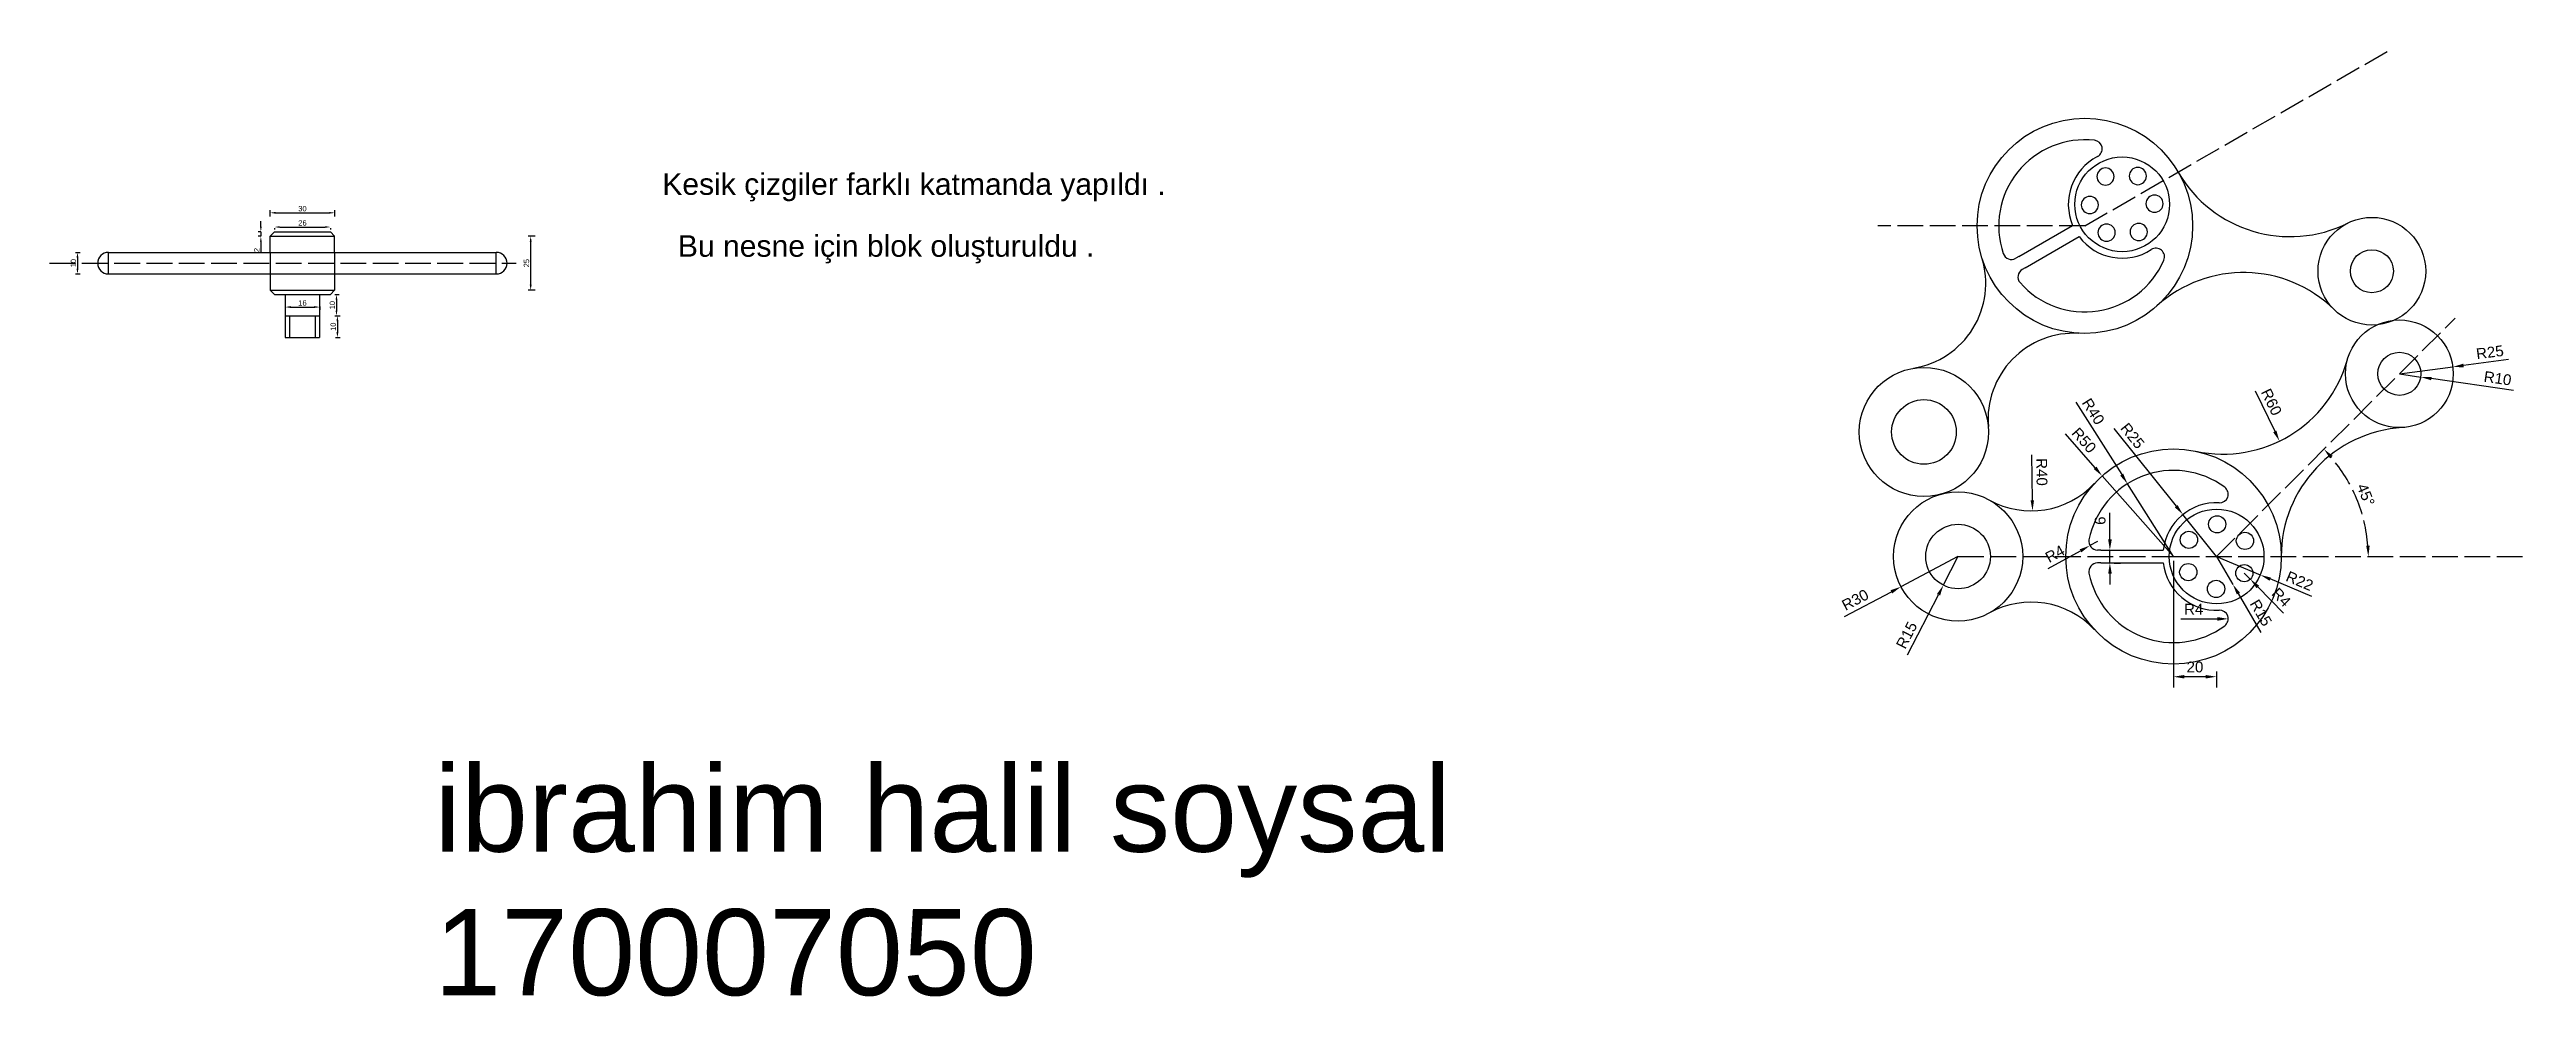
# Model space of a CAD drawing. Header units: millimetres. Extents: x 2559 to 3709, y 1302 to 1742.
import ezdxf

# ---------------------------------------------------------------- set-up
doc = ezdxf.new("R2010")
doc.units = ezdxf.units.MM
doc.linetypes.add('ACAD_ISO02W100', pattern=[15, 12, -3])
doc.layers.add('ibrahim', color=7, linetype='Continuous', plot=False)
doc.styles.get("Standard").update_dxf_attribs({"font": 'arial.ttf'})
doc.dimstyles.new('ISO-25', dxfattribs={"dimtxt": 5, "dimasz": 5, "dimexe": 5, "dimexo": 2, "dimgap": 2, "dimtad": 1, "dimtxsty": 'Standard', "dimcen": 2.5, "dimclrd": 4, "dimclre": 5, "dimclrt": 1, "dimadec": 0, "dimazin": 0, "dimtfac": 1, "dimtmove": 0, "dimatfit": 3, "dimfxl": 1, "dimtfillclr": 1, "dimarcsym": 0})

# ---------------------------------------------------------------- blocks, each defined once
blk = doc.blocks.new('*U10')
blk.add_circle((0, 0), 4)
blk = doc.blocks.new('*U11')
at = {"color": 0, "linetype": 'ByBlock', "lineweight": -2, "transparency": 16777216}
for p, rotation in [((3552.5, 1514.3), 120), ((3565.6, 1521.5), 59.99999999999999), ((3552.2, 1499.3), 180), ((3565.1, 1491.5), 239.9999999999999), ((3578.2, 1498.8), 299.9999999999999)]:
    blk.add_blockref('*U10', p, dxfattribs=dict(at, rotation=rotation))
blk.add_blockref('*U10', (3578.5, 1513.8), dxfattribs=at)
blk = doc.blocks.new('*U15')
blk.add_circle((0, 0), 4)
blk = doc.blocks.new('*U16')
at = {"color": 0, "linetype": 'ByBlock', "lineweight": -2, "transparency": 16777216}
for p, rotation in [((3552.5, 1514.3), 120), ((3565.6, 1521.5), 59.99999999999999), ((3552.2, 1499.3), 180), ((3565.1, 1491.5), 239.9999999999999), ((3578.2, 1498.8), 299.9999999999999)]:
    blk.add_blockref('*U15', p, dxfattribs=dict(at, rotation=rotation))
blk.add_blockref('*U15', (3578.5, 1513.8), dxfattribs=at)
blk = doc.blocks.new('*D17')
at = {"color": 4, "linetype": 'ACAD_ISO02W100', "lineweight": -2, "transparency": 16777216}
blk.add_arc((3565.3, 1506.5), 70.4, 4.0675, 40.9325, dxfattribs=at)
at = {"color": 4, "linetype": 'ACAD_ISO02W100', "transparency": 16777216}
for points in [[(3618, 1552.1), (3619.2, 1553.3), (3615.2, 1556.4)], [(3636.4, 1511.6), (3634.8, 1511.5), (3635.8, 1506.5)]]:
    blk.add_solid(points, dxfattribs=at)
at = {"layer": 'Defpoints', "color": 0, "linetype": 'ACAD_ISO02W100', "transparency": 16777216}
for p in [(3650.2, 1591.4), (3633.4, 1524.8), (3545.3, 1506.5), (3565.3, 1506.5), (3709.2, 1506.5)]:
    blk.add_point(p, dxfattribs=at)
at = {"color": 1, "linetype": 'ACAD_ISO02W100', "transparency": 16777216, "insert": (3634.6, 1535.2), "char_height": 5, "attachment_point": 5, "rotation": 292.5}
blk.add_mtext('45°', dxfattribs=at)
blk = doc.blocks.new('*D18')
at = {"color": 5, "lineweight": -2, "transparency": 16777216}
for p, q in [((3545.3, 1504.5), (3545.3, 1445.7)), ((3565.3, 1453.1), (3565.3, 1445.7))]:
    blk.add_line(p, q, dxfattribs=at)
at = {"color": 4, "lineweight": -2, "transparency": 16777216}
blk.add_line((3560.3, 1450.7), (3550.3, 1450.7), dxfattribs=at)
at = {"color": 4, "transparency": 16777216}
for points in [[(3550.3, 1451.5), (3550.3, 1449.9), (3545.3, 1450.7)], [(3560.3, 1451.5), (3560.3, 1449.9), (3565.3, 1450.7)]]:
    blk.add_solid(points, dxfattribs=at)
at = {"layer": 'Defpoints', "color": 0, "transparency": 16777216}
for p in [(3545.3, 1506.5), (3545.3, 1450.7), (3565.3, 1455.1)]:
    blk.add_point(p, dxfattribs=at)
at = {"color": 1, "transparency": 16777216, "insert": (3555.3, 1455.2), "char_height": 5, "attachment_point": 5}
blk.add_mtext('20', dxfattribs=at)
blk = doc.blocks.new('*D19')
at = {"color": 4, "lineweight": -2, "transparency": 16777216}
for p, q in [((3445.3, 1506.5), (3438.5, 1493.2)), ((3421.9, 1460.8), (3436.2, 1488.7))]:
    blk.add_line(p, q, dxfattribs=at)
at = {"color": 4, "transparency": 16777216}
blk.add_solid([(3435.5, 1489.1), (3437, 1488.4), (3438.5, 1493.2)], dxfattribs=at)
at = {"layer": 'Defpoints', "color": 0, "transparency": 16777216}
for p in [(3445.3, 1506.5), (3438.5, 1493.2)]:
    blk.add_point(p, dxfattribs=at)
at = {"color": 1, "transparency": 16777216, "insert": (3421.5, 1470), "char_height": 5, "attachment_point": 5, "rotation": 62.8791}
blk.add_mtext('R15', dxfattribs=at)
blk = doc.blocks.new('*D20')
at = {"color": 4, "lineweight": -2, "transparency": 16777216}
for p, q in [((3445.3, 1506.5), (3418.8, 1492.5)), ((3392.7, 1478.7), (3414.4, 1490.2))]:
    blk.add_line(p, q, dxfattribs=at)
at = {"color": 4, "transparency": 16777216}
blk.add_solid([(3414, 1490.9), (3414.8, 1489.4), (3418.8, 1492.5)], dxfattribs=at)
at = {"layer": 'Defpoints', "color": 0, "transparency": 16777216}
for p in [(3445.3, 1506.5), (3418.8, 1492.5)]:
    blk.add_point(p, dxfattribs=at)
at = {"color": 1, "transparency": 16777216, "insert": (3397.6, 1486.4), "char_height": 5, "attachment_point": 5, "rotation": 27.8759}
blk.add_mtext('R30', dxfattribs=at)
blk = doc.blocks.new('*D21')
at = {"color": 4, "lineweight": -2, "transparency": 16777216}
blk.add_line((3479.5, 1553.7), (3479.8, 1532.7), dxfattribs=at)
at = {"color": 4, "transparency": 16777216}
blk.add_solid([(3480.6, 1532.7), (3479, 1532.7), (3479.9, 1527.7)], dxfattribs=at)
at = {"layer": 'Defpoints', "color": 0, "transparency": 16777216}
for p in [(3479.3, 1567.7), (3479.9, 1527.7)]:
    blk.add_point(p, dxfattribs=at)
at = {"color": 1, "transparency": 16777216, "insert": (3484.2, 1545.8), "char_height": 5, "attachment_point": 5, "rotation": 270.7652}
blk.add_mtext('R40', dxfattribs=at)
blk = doc.blocks.new('*D22')
at = {"color": 4, "lineweight": -2, "transparency": 16777216}
for p, q in [((3495.1, 1563.5), (3508.9, 1547.8)), ((3545.3, 1506.5), (3512.2, 1544))]:
    blk.add_line(p, q, dxfattribs=at)
at = {"color": 4, "transparency": 16777216}
blk.add_solid([(3509.6, 1548.3), (3508.3, 1547.2), (3512.2, 1544)], dxfattribs=at)
at = {"layer": 'Defpoints', "color": 0, "transparency": 16777216}
for p in [(3512.2, 1544), (3545.3, 1506.5)]:
    blk.add_point(p, dxfattribs=at)
at = {"color": 1, "transparency": 16777216, "insert": (3503.8, 1560.5), "char_height": 5, "attachment_point": 5, "rotation": 311.4506}
blk.add_mtext('R50', dxfattribs=at)
blk = doc.blocks.new('*D23')
at = {"color": 4, "lineweight": -2, "transparency": 16777216}
for p, q in [((3500, 1578.2), (3521.3, 1544.6)), ((3545.3, 1506.5), (3524, 1540.3))]:
    blk.add_line(p, q, dxfattribs=at)
at = {"color": 4, "transparency": 16777216}
blk.add_solid([(3522, 1545), (3520.6, 1544.1), (3524, 1540.3)], dxfattribs=at)
at = {"layer": 'Defpoints', "color": 0, "transparency": 16777216}
for p in [(3524, 1540.3), (3545.3, 1506.5)]:
    blk.add_point(p, dxfattribs=at)
at = {"color": 1, "transparency": 16777216, "insert": (3508.1, 1573.9), "char_height": 5, "attachment_point": 5, "rotation": 302.3213}
blk.add_mtext('R40', dxfattribs=at)
blk = doc.blocks.new('*D24')
at = {"color": 4, "lineweight": -2, "transparency": 16777216}
for p, q in [((3517.7, 1566), (3546.6, 1530)), ((3565.3, 1506.5), (3549.7, 1526.1))]:
    blk.add_line(p, q, dxfattribs=at)
at = {"color": 4, "transparency": 16777216}
blk.add_solid([(3547.2, 1530.5), (3545.9, 1529.4), (3549.7, 1526.1)], dxfattribs=at)
at = {"layer": 'Defpoints', "color": 0, "transparency": 16777216}
for p in [(3549.7, 1526.1), (3565.3, 1506.5)]:
    blk.add_point(p, dxfattribs=at)
at = {"color": 1, "transparency": 16777216, "insert": (3526.3, 1562.6), "char_height": 5, "attachment_point": 5, "rotation": 308.6786}
blk.add_mtext('R25', dxfattribs=at)
blk = doc.blocks.new('*D25')
at = {"color": 4, "lineweight": -2, "transparency": 16777216}
blk.add_line((3583.2, 1583.5), (3592.4, 1564.7), dxfattribs=at)
at = {"color": 4, "transparency": 16777216}
blk.add_solid([(3593.1, 1565), (3591.6, 1564.3), (3594.5, 1560.2)], dxfattribs=at)
at = {"layer": 'Defpoints', "color": 0, "transparency": 16777216}
for p in [(3568.3, 1614.1), (3594.5, 1560.2)]:
    blk.add_point(p, dxfattribs=at)
at = {"color": 1, "transparency": 16777216, "insert": (3590.8, 1578.3), "char_height": 5, "attachment_point": 5, "rotation": 295.9397}
blk.add_mtext('R60', dxfattribs=at)
blk = doc.blocks.new('*D26')
at = {"color": 4, "lineweight": -2, "transparency": 16777216}
for p, q in [((3650.2, 1591.4), (3660.1, 1589.9)), ((3703.1, 1583.6), (3665, 1589.2))]:
    blk.add_line(p, q, dxfattribs=at)
at = {"color": 4, "transparency": 16777216}
blk.add_solid([(3665.2, 1590), (3664.9, 1588.4), (3660.1, 1589.9)], dxfattribs=at)
at = {"layer": 'Defpoints', "color": 0, "transparency": 16777216}
for p in [(3650.2, 1591.4), (3660.1, 1589.9)]:
    blk.add_point(p, dxfattribs=at)
at = {"color": 1, "transparency": 16777216, "insert": (3695.8, 1589.3), "char_height": 5, "attachment_point": 5, "rotation": 351.641}
blk.add_mtext('R10', dxfattribs=at)
blk = doc.blocks.new('*D27')
at = {"color": 4, "lineweight": -2, "transparency": 16777216}
for p, q in [((3650.2, 1591.4), (3675, 1594.6)), ((3700.8, 1598), (3679.9, 1595.3))]:
    blk.add_line(p, q, dxfattribs=at)
at = {"color": 4, "transparency": 16777216}
blk.add_solid([(3679.8, 1596.1), (3680.1, 1594.4), (3675, 1594.6)], dxfattribs=at)
at = {"layer": 'Defpoints', "color": 0, "transparency": 16777216}
for p in [(3650.2, 1591.4), (3675, 1594.6)]:
    blk.add_point(p, dxfattribs=at)
at = {"color": 1, "transparency": 16777216, "insert": (3692.2, 1601.4), "char_height": 5, "attachment_point": 5, "rotation": 7.3964}
blk.add_mtext('R25', dxfattribs=at)
blk = doc.blocks.new('*D28')
at = {"color": 4, "lineweight": -2, "transparency": 16777216}
for p, q in [((3578.2, 1498.8), (3581, 1496)), ((3596.4, 1480.2), (3584.5, 1492.4))]:
    blk.add_line(p, q, dxfattribs=at)
at = {"color": 4, "transparency": 16777216}
blk.add_solid([(3585.1, 1493), (3583.9, 1491.8), (3581, 1496)], dxfattribs=at)
at = {"layer": 'Defpoints', "color": 0, "transparency": 16777216}
for p in [(3578.2, 1498.8), (3581, 1496)]:
    blk.add_point(p, dxfattribs=at)
at = {"color": 1, "transparency": 16777216, "insert": (3595.4, 1487.6), "char_height": 5, "attachment_point": 5, "rotation": 314.2707}
blk.add_mtext('R4', dxfattribs=at)
blk = doc.blocks.new('*D29')
at = {"color": 4, "lineweight": -2, "transparency": 16777216}
for p, q in [((3565.3, 1506.5), (3585.6, 1498)), ((3609.5, 1487.9), (3590.2, 1496.1))]:
    blk.add_line(p, q, dxfattribs=at)
at = {"color": 4, "transparency": 16777216}
blk.add_solid([(3590.5, 1496.8), (3589.9, 1495.3), (3585.6, 1498)], dxfattribs=at)
at = {"layer": 'Defpoints', "color": 0, "transparency": 16777216}
for p in [(3565.3, 1506.5), (3585.6, 1498)]:
    blk.add_point(p, dxfattribs=at)
at = {"color": 1, "transparency": 16777216, "insert": (3603.9, 1495.2), "char_height": 5, "attachment_point": 5, "rotation": 337.1429}
blk.add_mtext('R22', dxfattribs=at)
blk = doc.blocks.new('*D30')
at = {"color": 4, "lineweight": -2, "transparency": 16777216}
for p, q in [((3487.2, 1500.9), (3502.2, 1509.2)), ((3510, 1513.5), (3506.5, 1511.6))]:
    blk.add_line(p, q, dxfattribs=at)
at = {"color": 4, "transparency": 16777216}
blk.add_solid([(3501.8, 1509.9), (3502.6, 1508.5), (3506.5, 1511.6)], dxfattribs=at)
at = {"layer": 'Defpoints', "color": 0, "transparency": 16777216}
for p in [(3506.5, 1511.6), (3510, 1513.5)]:
    blk.add_point(p, dxfattribs=at)
at = {"color": 1, "transparency": 16777216, "insert": (3490.3, 1507.8), "char_height": 5, "attachment_point": 5, "rotation": 28.973}
blk.add_mtext('R4', dxfattribs=at)
blk = doc.blocks.new('*D31')
at = {"color": 4, "lineweight": -2, "transparency": 16777216}
blk.add_line((3548.7, 1477.6), (3565.7, 1477.6), dxfattribs=at)
at = {"color": 4, "transparency": 16777216}
blk.add_solid([(3565.7, 1478.4), (3565.7, 1476.7), (3570.7, 1477.6)], dxfattribs=at)
at = {"layer": 'Defpoints', "color": 0, "transparency": 16777216}
for p in [(3566.7, 1477.6), (3570.7, 1477.6)]:
    blk.add_point(p, dxfattribs=at)
at = {"color": 1, "transparency": 16777216, "insert": (3554.7, 1482.1), "char_height": 5, "attachment_point": 5}
blk.add_mtext('R4', dxfattribs=at)
blk = doc.blocks.new('*D32')
at = {"color": 4, "lineweight": -2, "transparency": 16777216}
for p, q in [((3515.8, 1514.5), (3515.8, 1526.8)), ((3515.8, 1503.5), (3515.8, 1509.5)), ((3515.8, 1498.5), (3515.8, 1493.5))]:
    blk.add_line(p, q, dxfattribs=at)
at = {"color": 5, "lineweight": -2, "transparency": 16777216}
for p, q in [((3517.8, 1509.5), (3520.8, 1509.5)), ((3517.8, 1503.5), (3520.8, 1503.5))]:
    blk.add_line(p, q, dxfattribs=at)
at = {"color": 4, "transparency": 16777216}
for points in [[(3515, 1514.5), (3516.7, 1514.5), (3515.8, 1509.5)], [(3515, 1498.5), (3516.7, 1498.5), (3515.8, 1503.5)]]:
    blk.add_solid(points, dxfattribs=at)
at = {"layer": 'Defpoints', "color": 0, "transparency": 16777216}
for p in [(3515.8, 1509.5), (3515.8, 1509.5), (3515.8, 1503.5)]:
    blk.add_point(p, dxfattribs=at)
at = {"color": 1, "transparency": 16777216, "insert": (3511.3, 1523.2), "char_height": 5, "attachment_point": 5, "rotation": 90}
blk.add_mtext('6', dxfattribs=at)
blk = doc.blocks.new('*D33')
at = {"color": 4, "lineweight": -2, "transparency": 16777216}
for p, q in [((3565.3, 1506.5), (3572.9, 1493.6)), ((3586.1, 1471.2), (3575.5, 1489.3))]:
    blk.add_line(p, q, dxfattribs=at)
at = {"color": 4, "transparency": 16777216}
blk.add_solid([(3576.2, 1489.7), (3574.7, 1488.9), (3572.9, 1493.6)], dxfattribs=at)
at = {"layer": 'Defpoints', "color": 0, "transparency": 16777216}
for p in [(3565.3, 1506.5), (3572.9, 1493.6)]:
    blk.add_point(p, dxfattribs=at)
at = {"color": 1, "transparency": 16777216, "insert": (3585.9, 1480.4), "char_height": 5, "attachment_point": 5, "rotation": 300.3584}
blk.add_mtext('R15', dxfattribs=at)
blk = doc.blocks.new('*D1')
at = {"color": 0, "lineweight": -2, "transparency": 16777216}
for p, q in [((2265, 1430.4), (2265, 1429.7)), ((2267.5, 1430.9), (2288.5, 1430.9)), ((2291, 1430.4), (2291, 1429.7))]:
    blk.add_line(p, q, dxfattribs=at)
at = {"color": 0, "transparency": 16777216}
for points in [[(2267.5, 1431.3), (2267.5, 1430.5), (2265, 1430.9)], [(2288.5, 1431.3), (2288.5, 1430.5), (2291, 1430.9)]]:
    blk.add_solid(points, dxfattribs=at)
at = {"layer": 'Defpoints', "color": 0, "transparency": 16777216}
for p in [(2265, 1431), (2291, 1431), (2291, 1430.9)]:
    blk.add_point(p, dxfattribs=at)
at = {"color": 0, "transparency": 16777216, "insert": (2278, 1432.8), "char_height": 2.5, "attachment_point": 5}
blk.add_mtext('26', dxfattribs=at)
blk = doc.blocks.new('*D2')
at = {"color": 0, "lineweight": -2, "transparency": 16777216}
for p, q in [((2263, 1435.8), (2263, 1438.8)), ((2265.5, 1437.5), (2290.5, 1437.5)), ((2293, 1435.8), (2293, 1438.8))]:
    blk.add_line(p, q, dxfattribs=at)
at = {"color": 0, "transparency": 16777216}
for points in [[(2265.5, 1437.9), (2265.5, 1437.1), (2263, 1437.5)], [(2290.5, 1437.9), (2290.5, 1437.1), (2293, 1437.5)]]:
    blk.add_solid(points, dxfattribs=at)
at = {"layer": 'Defpoints', "color": 0, "transparency": 16777216}
for p in [(2293, 1437.5), (2263, 1435.2), (2293, 1435.2)]:
    blk.add_point(p, dxfattribs=at)
at = {"color": 0, "transparency": 16777216, "insert": (2278, 1439.4), "char_height": 2.5, "attachment_point": 5}
blk.add_mtext('30', dxfattribs=at)
blk = doc.blocks.new('*D3')
at = {"color": 0, "lineweight": -2, "transparency": 16777216}
for p, q in [((2258.6, 1428.6), (2257.4, 1428.6)), ((2258.6, 1426.6), (2257.4, 1426.6)), ((2258.7, 1431.1), (2258.7, 1433.6)), ((2258.7, 1428.6), (2258.7, 1426.6)), ((2258.7, 1424.1), (2258.7, 1418.7))]:
    blk.add_line(p, q, dxfattribs=at)
at = {"color": 0, "transparency": 16777216}
for points in [[(2258.3, 1431.1), (2259.1, 1431.1), (2258.7, 1428.6)], [(2258.3, 1424.1), (2259.1, 1424.1), (2258.7, 1426.6)]]:
    blk.add_solid(points, dxfattribs=at)
at = {"layer": 'Defpoints', "color": 0, "transparency": 16777216}
for p in [(2258.7, 1426.6), (2259.3, 1428.6), (2259.3, 1426.6)]:
    blk.add_point(p, dxfattribs=at)
at = {"color": 0, "transparency": 16777216, "insert": (2256.8, 1420.2), "char_height": 2.5, "attachment_point": 5, "rotation": 90}
blk.add_mtext('2', dxfattribs=at)
blk = doc.blocks.new('*D4')
at = {"color": 0, "lineweight": -2, "transparency": 16777216}
for p, q in [((2293.3, 1389.6), (2295.5, 1389.6)), ((2294.2, 1387.1), (2294.2, 1382.1)), ((2293.3, 1379.6), (2295.5, 1379.6))]:
    blk.add_line(p, q, dxfattribs=at)
at = {"color": 0, "transparency": 16777216}
for points in [[(2293.8, 1387.1), (2294.7, 1387.1), (2294.2, 1389.6)], [(2293.8, 1382.1), (2294.7, 1382.1), (2294.2, 1379.6)]]:
    blk.add_solid(points, dxfattribs=at)
at = {"layer": 'Defpoints', "color": 0, "transparency": 16777216}
for p in [(2292.7, 1389.6), (2292.7, 1379.6), (2294.2, 1379.6)]:
    blk.add_point(p, dxfattribs=at)
at = {"color": 0, "transparency": 16777216, "insert": (2292.3, 1384.6), "char_height": 2.5, "attachment_point": 5, "rotation": 90}
blk.add_mtext('10', dxfattribs=at)
blk = doc.blocks.new('*D5')
at = {"color": 0, "lineweight": -2, "transparency": 16777216}
for p, q in [((2293, 1399.6), (2295.1, 1399.6)), ((2293.8, 1397.1), (2293.8, 1392.1)), ((2293, 1389.6), (2295.1, 1389.6))]:
    blk.add_line(p, q, dxfattribs=at)
at = {"color": 0, "transparency": 16777216}
for points in [[(2293.4, 1397.1), (2294.2, 1397.1), (2293.8, 1399.6)], [(2293.4, 1392.1), (2294.2, 1392.1), (2293.8, 1389.6)]]:
    blk.add_solid(points, dxfattribs=at)
at = {"layer": 'Defpoints', "color": 0, "transparency": 16777216}
for p in [(2292.4, 1399.6), (2292.4, 1389.6), (2293.8, 1389.6)]:
    blk.add_point(p, dxfattribs=at)
at = {"color": 0, "transparency": 16777216, "insert": (2291.9, 1394.6), "char_height": 2.5, "attachment_point": 5, "rotation": 90}
blk.add_mtext('10', dxfattribs=at)
blk = doc.blocks.new('*D6')
at = {"color": 0, "lineweight": -2, "transparency": 16777216}
for p, q in [((2270, 1394), (2270, 1392.5)), ((2272.5, 1393.7), (2283.5, 1393.7)), ((2286, 1394), (2286, 1392.5))]:
    blk.add_line(p, q, dxfattribs=at)
at = {"color": 0, "transparency": 16777216}
for points in [[(2272.5, 1394.2), (2272.5, 1393.3), (2270, 1393.7)], [(2283.5, 1394.2), (2283.5, 1393.3), (2286, 1393.7)]]:
    blk.add_solid(points, dxfattribs=at)
at = {"layer": 'Defpoints', "color": 0, "transparency": 16777216}
for p in [(2270, 1394.6), (2286, 1394.6), (2286, 1393.7)]:
    blk.add_point(p, dxfattribs=at)
at = {"color": 0, "transparency": 16777216, "insert": (2278, 1395.6), "char_height": 2.5, "attachment_point": 5}
blk.add_mtext('16', dxfattribs=at)
blk = doc.blocks.new('*D7')
at = {"color": 0, "lineweight": -2, "transparency": 16777216}
for p, q in [((2172.7, 1419.1), (2174.8, 1419.1)), ((2173.6, 1416.6), (2173.6, 1411.6)), ((2172.7, 1409.1), (2174.8, 1409.1))]:
    blk.add_line(p, q, dxfattribs=at)
at = {"color": 0, "transparency": 16777216}
for points in [[(2173.1, 1416.6), (2174, 1416.6), (2173.6, 1419.1)], [(2173.1, 1411.6), (2174, 1411.6), (2173.6, 1409.1)]]:
    blk.add_solid(points, dxfattribs=at)
at = {"layer": 'Defpoints', "color": 0, "transparency": 16777216}
for p in [(2172, 1419.1), (2172, 1409.1), (2173.6, 1409.1)]:
    blk.add_point(p, dxfattribs=at)
at = {"color": 0, "transparency": 16777216, "insert": (2171.7, 1414.1), "char_height": 2.5, "attachment_point": 5, "rotation": 90}
blk.add_mtext('10', dxfattribs=at)
blk = doc.blocks.new('*D8')
at = {"color": 0, "lineweight": -2, "transparency": 16777216}
for p, q in [((2386.1, 1426.6), (2382.7, 1426.6)), ((2383.9, 1424.1), (2383.9, 1404.1)), ((2386.1, 1401.6), (2382.7, 1401.6))]:
    blk.add_line(p, q, dxfattribs=at)
at = {"color": 0, "transparency": 16777216}
for points in [[(2383.5, 1424.1), (2384.4, 1424.1), (2383.9, 1426.6)], [(2383.5, 1404.1), (2384.4, 1404.1), (2383.9, 1401.6)]]:
    blk.add_solid(points, dxfattribs=at)
at = {"layer": 'Defpoints', "color": 0, "transparency": 16777216}
for p in [(2386.7, 1426.6), (2383.9, 1401.6), (2386.7, 1401.6)]:
    blk.add_point(p, dxfattribs=at)
at = {"color": 0, "transparency": 16777216, "insert": (2382, 1414.1), "char_height": 2.5, "attachment_point": 5, "rotation": 90}
blk.add_mtext('25', dxfattribs=at)
blk = doc.blocks.new('ibrahim')
for p, q in [((2264.957, 1428.605), (2262.957, 1426.605)), ((2262.957, 1419.105), (2262.957, 1426.605)), ((2262.957, 1426.605), (2292.957, 1426.605)), ((2264.957, 1428.605), (2290.957, 1428.605)), ((2290.957, 1428.605), (2292.957, 1426.605)), ((2292.957, 1419.105), (2292.957, 1426.605)), ((2187.957, 1419.105), (2367.957, 1419.105)), ((2187.957, 1409.105), (2187.957, 1419.105)), ((2262.957, 1419.105), (2262.957, 1409.105)), ((2292.957, 1419.105), (2292.957, 1409.105)), ((2367.957, 1409.105), (2367.957, 1419.105)), ((2187.957, 1409.105), (2367.957, 1409.105)), ((2262.957, 1409.105), (2262.957, 1401.605)), ((2292.957, 1409.105), (2292.957, 1401.605)), ((2262.957, 1401.605), (2292.957, 1401.605)), ((2262.957, 1401.605), (2264.957, 1399.605)), ((2264.957, 1399.605), (2290.957, 1399.605)), ((2269.957, 1399.605), (2269.957, 1389.605)), ((2285.957, 1399.605), (2285.957, 1389.605)), ((2290.957, 1399.605), (2292.957, 1401.605)), ((2269.957, 1389.605), (2269.957, 1379.605)), ((2269.957, 1389.605), (2285.957, 1389.605)), ((2271.957, 1389.605), (2271.957, 1379.605)), ((2283.957, 1389.605), (2283.957, 1379.605)), ((2285.957, 1389.605), (2285.957, 1379.605)), ((2269.957, 1379.605), (2285.957, 1379.605))]:
    blk.add_line(p, q)
for centre, start, end in [((2187.957, 1414.105), 90, 270), ((2367.957, 1414.105), 270, 90)]:
    blk.add_arc(centre, 5, start, end)
at = {"layer": 'ibrahim', "linetype": 'ACAD_ISO02W100'}
blk.add_line((2160.609, 1414.105), (2377.217, 1414.105), dxfattribs=at)
for base, p1, p2, picture, middle in [((2292.957, 1437.532), (2262.957, 1435.174), (2292.957, 1435.174), '*D2', (2277.957, 1439.435)), ((2290.957, 1430.918), (2264.957, 1431.033), (2290.957, 1431.033), '*D1', (2277.957, 1432.819)), ((2285.957, 1393.746), (2269.957, 1394.605), (2285.957, 1394.605), '*D6', (2277.957, 1395.648))]:
    dim = blk.add_linear_dim(base=base, p1=p1, p2=p2, dimstyle='ISO-25')
    dim.commit()
    dim.dimension.update_dxf_attribs({"geometry": picture, "text_midpoint": middle})
for base, p1, p2, picture, middle in [((2258.69, 1426.605), (2259.25, 1428.605), (2259.25, 1426.605), '*D3', (2256.81, 1420.152)), ((2383.935, 1401.605), (2386.71, 1426.605), (2386.71, 1401.605), '*D8', (2382.033, 1414.105)), ((2173.556, 1409.105), (2172.032, 1419.105), (2172.032, 1409.105), '*D7', (2171.655, 1414.105)), ((2293.821, 1389.605), (2292.399, 1399.605), (2292.399, 1389.605), '*D5', (2291.919, 1394.605)), ((2294.25, 1379.605), (2292.717, 1389.605), (2292.717, 1379.605), '*D4', (2292.348, 1384.605))]:
    dim = blk.add_linear_dim(base=base, p1=p1, p2=p2, angle=90, dimstyle='ISO-25')
    dim.commit()
    dim.dimension.update_dxf_attribs({"geometry": picture, "text_midpoint": middle})

msp = doc.modelspace()

# ---------------------------------------------------------------- linework, layer by layer
at = {"linetype": 'ACAD_ISO02W100'}
for p, q in [((3504.195, 1660.118), (3646.075, 1742.033)), ((3504.195, 1660.118), (3408.052, 1660.118)), ((3650.198, 1591.396), (3676.022, 1617.221)), ((3565.345, 1506.543), (3650.198, 1591.396)), ((3445.345, 1506.543), (3545.345, 1506.543)), ((3545.345, 1506.543), (3709.174, 1506.543))]:
    msp.add_line(p, q, dxfattribs=at)
for p, q in [((3473.539, 1645.884), (3498.521, 1660.307)), ((3473.539, 1645.884), (3472.113, 1645.06)), ((3476.539, 1640.687), (3501.521, 1655.111)), ((3476.539, 1640.687), (3475.113, 1639.864)), ((3511.679, 1509.543), (3510.032, 1509.543)), ((3511.679, 1509.543), (3540.526, 1509.543)), ((3511.679, 1503.543), (3510.032, 1503.543)), ((3511.679, 1503.543), (3540.526, 1503.543))]:
    msp.add_line(p, q)
for centre, radius in [((3504.195, 1660.118), 50), ((3521.515, 1670.118), 22), ((3637.426, 1639.06), 25), ((3637.426, 1639.06), 10), ((3650.198, 1591.396), 25), ((3650.198, 1591.396), 10), ((3429.5, 1564.4), 30), ((3429.5, 1564.4), 15), ((3545.345, 1506.543), 50), ((3445.345, 1506.543), 30), ((3445.345, 1506.543), 15), ((3565.345, 1506.543), 22)]:
    msp.add_circle(centre, radius)
for centre, radius, start, end in [((3504.195, 1660.118), 40, 83.576426, 198.787729), ((3521.515, 1670.118), 25, 117.282371, 203.107897), ((3508.222, 1695.892), 4, 297.282371, 83.576426), ((3599.462, 1715.111), 60, 209.995416, 296.528323), ((3418.225, 1633.486), 40, 279.268652, 17.212543), ((3470.113, 1648.524), 4, 198.787729, 300), ((3504.195, 1660.118), 40, 221.212271, 336.423574), ((3521.515, 1670.118), 25, 216.892103, 302.717629), ((3537.19, 1645.719), 4, 336.423574, 122.717629), ((3477.113, 1636.4), 4, 120, 221.212271), ((3577.858, 1578.425), 60, 45.508201, 132.041108), ((3499.255, 1570.254), 40, 86.853524, 184.797415), ((3568.292, 1614.123), 60, 257.958892, 344.491799), ((3655.345, 1506.552), 60, 93.471677, 180.004584), ((3545.345, 1506.543), 40, 53.576426, 168.787729), ((3479.345, 1567.732), 40, 240.940719, 317.166572), ((3565.345, 1506.543), 25, 87.282371, 173.107897), ((3566.72, 1535.511), 4, 267.282371, 53.576426), ((3510.032, 1513.543), 4, 168.787729, 270), ((3510.032, 1499.543), 4, 90, 191.212271), ((3545.345, 1506.543), 40, 191.212271, 306.423574), ((3565.345, 1506.543), 25, 186.892103, 272.717629), ((3479.345, 1445.355), 40, 42.833428, 119.059281), ((3566.72, 1477.576), 4, 306.423574, 92.717629)]:
    msp.add_arc(centre, radius, start, end)

# ---------------------------------------------------------------- block references
at = {"xscale": -1, "rotation": 210}
msp.add_blockref('*U16', (-319.436, 1192.151), dxfattribs=at)
at = {"linetype": 'ACAD_ISO02W100'}
msp.add_blockref('ibrahim', (398.841, 228.684), dxfattribs=at)
msp.add_blockref('*U11', (0, 0))

# ---------------------------------------------------------------- texts
at = {"linetype": 'ACAD_ISO02W100', "attachment_point": 1}
for s, width, insert, char_height in [('Kesik çizgiler farklı katmanda yapıldı .', 347.93317, (2843.857, 1684.522), 10), ('Bu nesne için blok oluşturuldu .', 218.12531, (2851.092, 1655.775), 10), ('ibrahim halil soysal\\P170007050', 567.57247, (2738.047, 1409.43), 40)]:
    msp.add_mtext_dynamic_manual_height_columns(s, width=width, gutter_width=12.5, heights=[0], dxfattribs=dict(at, insert=insert, char_height=char_height))

# ---------------------------------------------------------------- dimensions: what is measured, and where the dimension line sits
for center, mpoint, picture, middle in [((3568.292, 1614.123), (3594.538, 1560.168), '*D25', (3586.68, 1576.323)), ((3650.198, 1591.396), (3660.092, 1589.942), '*D26', (3695.183, 1584.786)), ((3545.345, 1506.543), (3523.958, 1540.346), '*D23', (3504.283, 1571.443)), ((3479.345, 1567.732), (3479.879, 1527.735), '*D21', (3479.639, 1545.699)), ((3565.345, 1506.543), (3549.721, 1526.06), '*D24', (3522.731, 1559.774)), ((3445.345, 1506.543), (3418.826, 1492.517), '*D20', (3399.703, 1482.401)), ((3445.345, 1506.543), (3438.507, 1493.193), '*D19', (3425.578, 1467.95)), ((3566.72, 1477.576), (3570.72, 1477.576), '*D31', (3554.699, 1477.576))]:
    dim = msp.add_radius_dim(center=center, mpoint=mpoint, dimstyle='ISO-25')
    dim.commit()
    dim.dimension.update_dxf_attribs({"geometry": picture, "text_midpoint": middle, "dimtype": 164})
for center, mpoint, picture, middle in [((3650.198, 1591.396), (3674.99, 1594.614), '*D27', (3692.246, 1601.446)), ((3545.345, 1506.543), (3512.246, 1544.02), '*D22', (3503.766, 1560.499)), ((3510.032, 1513.543), (3506.533, 1511.606), '*D30', (3490.337, 1507.782)), ((3565.345, 1506.543), (3585.617, 1497.998), '*D29', (3603.908, 1495.182)), ((3565.345, 1506.543), (3572.926, 1493.6), '*D33', (3585.948, 1480.376)), ((3578.209, 1498.829), (3581.001, 1495.965), '*D28', (3595.407, 1487.634))]:
    dim = msp.add_radius_dim(center=center, mpoint=mpoint, dimstyle='ISO-25')
    dim.commit()
    dim.dimension.update_dxf_attribs({"geometry": picture, "text_midpoint": middle})
at = {"linetype": 'ACAD_ISO02W100'}
dim = msp.add_angular_dim_2l(base=(3633.391, 1524.776), line1=((3545.345, 1506.543), (3709.174, 1506.543)), line2=((3565.345, 1506.543), (3650.198, 1591.396)), dimstyle='ISO-25', dxfattribs=at)
dim.commit()
dim.dimension.update_dxf_attribs({"geometry": '*D17', "text_midpoint": (3634.626, 1535.24)})
dim = msp.add_aligned_dim(p1=(3515.823, 1503.543), p2=(3515.823, 1509.543), distance=0, dimstyle='ISO-25')
dim.commit()
dim.dimension.update_dxf_attribs({"geometry": '*D32', "text_midpoint": (3511.27, 1523.194)})
dim = msp.add_linear_dim(base=(3545.345, 1450.691), p1=(3565.345, 1455.056), p2=(3545.345, 1506.543), dimstyle='ISO-25')
dim.commit()
dim.dimension.update_dxf_attribs({"geometry": '*D18', "text_midpoint": (3555.345, 1455.244)})

doc.saveas('drawing.dxf')
